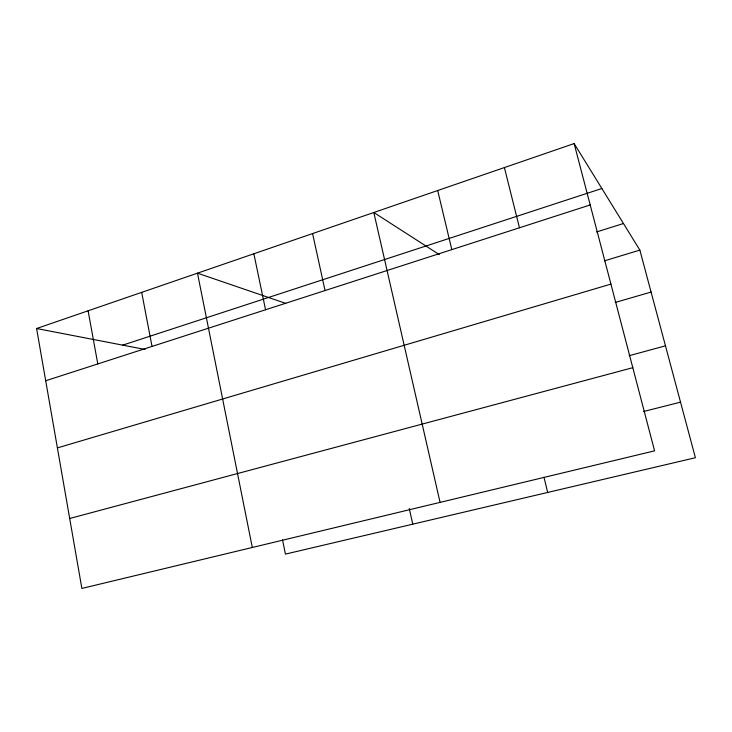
<?xml version="1.0" encoding="UTF-8"?>
<svg xmlns="http://www.w3.org/2000/svg" width="732" height="732" viewBox="0 0 732 732"><rect width="100%" height="100%" fill="white"/><g stroke="black" fill="none" stroke-linecap="round" stroke-linejoin="round"><path stroke-width="1.1" d="M574.135 143.573L654.573 450.848L81.874 588.427L36.6 328.522L574.135 143.573L639.86 250.088L695.4 457.72L285.443 554.106L282.525 539.859M122.701 345.138L601.86 188.508M45.695 380.759L590.202 204.942M596.534 231.962L623.454 223.516M604.358 260.876L639.86 250.088M57.398 447.902L610.927 284.098M615.237 302.453L651.087 292.059M629.172 355.697L665.47 345.833M69.686 518.494L632.805 367.684M643.483 411.53L680.531 402.152M36.6 328.522L145.11 349.466M285.745 303.387L197.475 273.164L252.311 547.481M439.273 254.59L373.814 212.5L440.069 502.381M504.403 167.564L519.464 227.78M543.967 477.209L547.692 492.444M437.69 190.521L451.818 249.621M409.27 508.557L412.766 524.167M312.591 233.563L325.045 290.558M253.858 253.766L265.56 309.764M141.688 292.361L152.009 346.428M88.105 310.798L97.795 363.932"/></g></svg>
